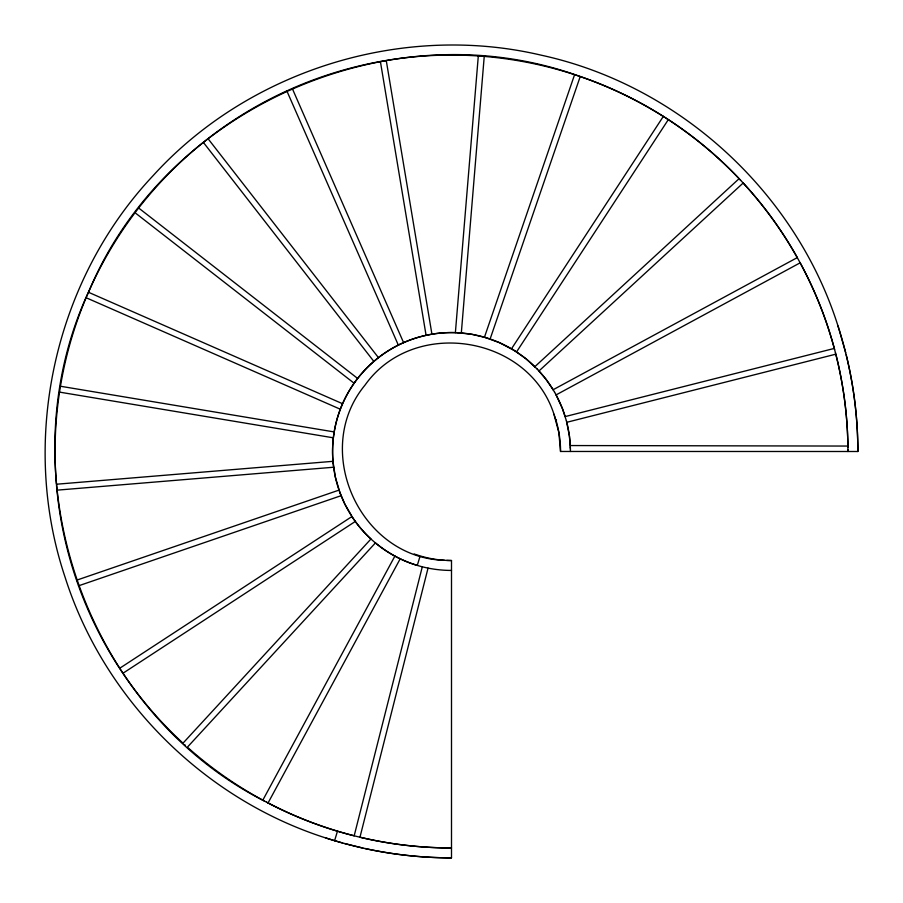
<?xml version="1.0" encoding="UTF-8"?>
<svg xmlns="http://www.w3.org/2000/svg" width="903" height="903" viewBox="0 0 903 903"><rect width="100%" height="100%" fill="white"/><g stroke="black" fill="none" stroke-linecap="round" stroke-linejoin="round"><path stroke-width="1.35" d="M478.308 55.963A396.44 396.44 0 0 0 386.247 60.467L431.927 334.189A118.936 118.936 0 0 1 455.383 332.631L478.308 55.963L479.448 56.042M333.354 437.82L59.53 392.116A396.44 396.44 0 0 0 56.415 484.234L332.97 461.32A118.936 118.936 0 0 1 333.354 437.82L333.421 437.312M333.444 437.12L333.749 434.761M333.783 434.524L334.133 432.266M59.598 391.688L60.32 387.127M422.299 566.791L354.179 835.806A396.44 396.44 0 0 1 268.067 802.948L267.672 802.744M428.045 568.1L359.958 837.228A396.44 396.44 0 0 0 451.5 847.94C387.342 847.996 323.251 832.137 266.532 802.146M838.661 328.094C796.897 192.971 679.383 85.164 541.179 55.173C402.524 22.473 248.867 70.186 153.104 175.667C54.191 280.698 19.177 440.28 65.039 577.073C104.658 702.049 208.785 803.862 334.607 840.67L337.462 831.178M574.59 74.656A396.44 396.44 0 0 0 484.234 56.415L461.32 332.97A118.936 118.936 0 0 1 484.448 337.225L574.59 74.656L576.419 75.254M340.329 409.228L86.101 297.719A396.44 396.44 0 0 0 60.467 386.247L334.189 431.927A118.936 118.936 0 0 1 340.329 409.228L341.108 407.253M341.176 407.072L342.102 404.849M86.327 297.189L88.133 292.967M342.181 404.657L342.451 404.036M394.893 556.101L262.818 800.16A396.44 396.44 0 0 1 187.406 747.165L375.422 542.917A118.936 118.936 0 0 0 451.5 570.436M268.067 802.948L400.198 558.799M663.333 116.397A396.44 396.44 0 0 0 580.223 76.541L490.115 339.009A118.936 118.936 0 0 1 511.493 348.806L663.333 116.397L665.071 117.503M333.128 463.002C331.153 442.82 334.46 422.152 342.643 403.596A118.936 118.936 0 0 1 354.111 383.233L354.811 382.24M354.924 382.082L356.324 380.174M356.425 380.039L357.43 378.718M135.461 212.171L138.261 208.514M577.085 75.48C638.444 95.91 694.599 131.657 739.072 178.613A396.44 396.44 0 0 0 668.333 119.614L516.55 351.933A118.936 118.936 0 0 1 534.869 366.674L739.105 178.659C784.526 226.439 817.678 285.754 834.586 349.472M203.931 141.861L203.333 142.347A396.44 396.44 0 0 0 138.656 208.006L357.644 378.447A118.936 118.936 0 0 1 373.853 361.414L374.045 361.256M374.181 361.132L376.009 359.597M376.156 359.473L378.018 357.983M204.484 141.421L207.735 138.87M351.933 516.55L119.614 668.333A396.44 396.44 0 0 1 78.516 585.833L77.127 581.916M122.91 673.288L355.308 521.449A118.936 118.936 0 0 0 370.952 539.001L183.004 743.169A396.44 396.44 0 0 1 122.91 673.288L120.652 669.913M797.293 257.603L553.133 389.735A118.936 118.936 0 0 0 539.001 370.952L743.169 183.004A396.44 396.44 0 0 1 797.293 257.603L797.417 257.829M287.628 90.514L286.827 90.876A396.44 396.44 0 0 0 208.006 138.656L378.447 357.644A118.936 118.936 0 0 1 398.336 345.115L400.018 344.291M400.187 344.201L402.366 343.196M288.283 90.221L291.94 88.596M402.535 343.117L403.415 342.722M78.516 585.833L341.086 495.691A118.936 118.936 0 0 0 351.143 515.32M556.508 419.963L555.909 420.143L555.21 417.897M354.111 383.233L135.032 212.724A396.44 396.44 0 0 0 88.449 292.256L342.587 403.731C354.348 376.686 376.574 354.427 403.596 342.643A118.936 118.936 0 0 1 426.081 335.318L426.95 335.126M427.142 335.092L429.512 334.618M429.681 334.584L431.589 334.245M457.889 332.744C439.355 331.728 420.595 335.148 403.596 342.643L292.256 88.449A396.44 396.44 0 0 1 380.389 61.494L381.393 61.314M382.037 61.19L385.908 60.524M333.613 467.235L56.945 490.16A396.44 396.44 0 0 0 76.541 580.223L339.009 490.115A118.936 118.936 0 0 1 333.613 467.235L333.433 465.767M847.894 445.551A396.44 396.44 0 0 0 835.806 354.179L566.791 422.299A118.936 118.936 0 0 1 570.278 445.551L847.906 446.059M555.943 420.109A109.049 109.049 0 0 1 560.56 451.466L857.85 451.5C857.85 418.947 853.922 386.394 846.167 354.789M352.136 516.855C367.216 539.938 390.773 557.535 417.288 565.402L420.143 555.909A109.049 109.049 0 0 0 451.5 560.526L451.5 857.85C422.435 857.85 393.369 854.723 364.97 848.527M451.5 857.85C408.946 857.85 366.404 851.111 325.927 837.961M451.5 560.526L446.748 560.413M455.507 332.631L460.474 332.902M458.081 332.755L472.156 334.37L485.983 337.677M480.103 56.099L483.895 56.381M444.366 560.289C359.958 557.964 311.106 450.123 365.004 385.129C413.439 316.829 529.124 335.058 554.205 414.951M362.927 848.075L344.664 843.549M342.643 842.996L334.607 840.67M484.448 337.225L499.404 342.643L514.225 350.454M486.175 337.733L488.421 338.444M419.387 555.684L417.897 555.21M488.613 338.501L489.719 338.873M417.163 554.973L415.685 554.465M579.895 76.428C392.308 7.969 166.874 106.238 89.341 290.258C2.878 474.041 85.232 711.53 266.916 802.338M414.217 553.945L414.951 554.205M264.094 800.848L263.134 800.329M512.204 349.224L516.256 351.741M514.383 350.556L525.941 358.751L537.669 369.53M665.601 117.853L668.039 119.422M185.442 745.404L184.517 744.557M534.869 366.674L535.502 367.307M537.195 369.034L545.852 379.102L553.268 389.949M739.76 179.347L740.573 180.205M203.333 142.347L373.853 361.414M355.308 521.449L354.823 520.771M354.721 520.625L353.366 518.683M353.231 518.491L344.833 504.1L339.314 490.995M120.302 669.383L119.806 668.615M553.167 389.791L554.577 392.173M554.498 392.037L555.921 394.566M555.774 394.295L562.343 408.393L566.418 420.854M286.827 90.876L398.336 345.115M341.063 495.634L340.194 493.41M340.126 493.23L335.385 477.247L333.004 461.67M553.945 414.217L558.867 432.571L560.526 451.5M76.913 581.295L76.653 580.55M554.465 415.685L554.973 417.163M837.961 325.927C851.111 366.404 857.85 408.946 857.85 451.5M839 329.177L845.671 352.757M834.428 348.897C843.379 382.308 847.94 416.904 847.94 451.5M835.591 353.31L835.444 352.734M566.384 420.719L569.409 435.98L570.414 449.22M380.389 61.494L426.081 335.318M333.399 465.576L333.151 463.216M56.923 489.844L56.505 485.238M570.335 446.567L570.369 447.482M570.369 447.741L570.391 448.317M847.917 447.414L847.917 446.827M570.403 448.904L570.436 451.5M847.94 449.491L847.94 450.721M800.16 262.818L556.101 394.893A118.936 118.936 0 0 1 565.188 416.576L834.304 348.423A396.44 396.44 0 0 0 800.16 262.818"/></g></svg>
